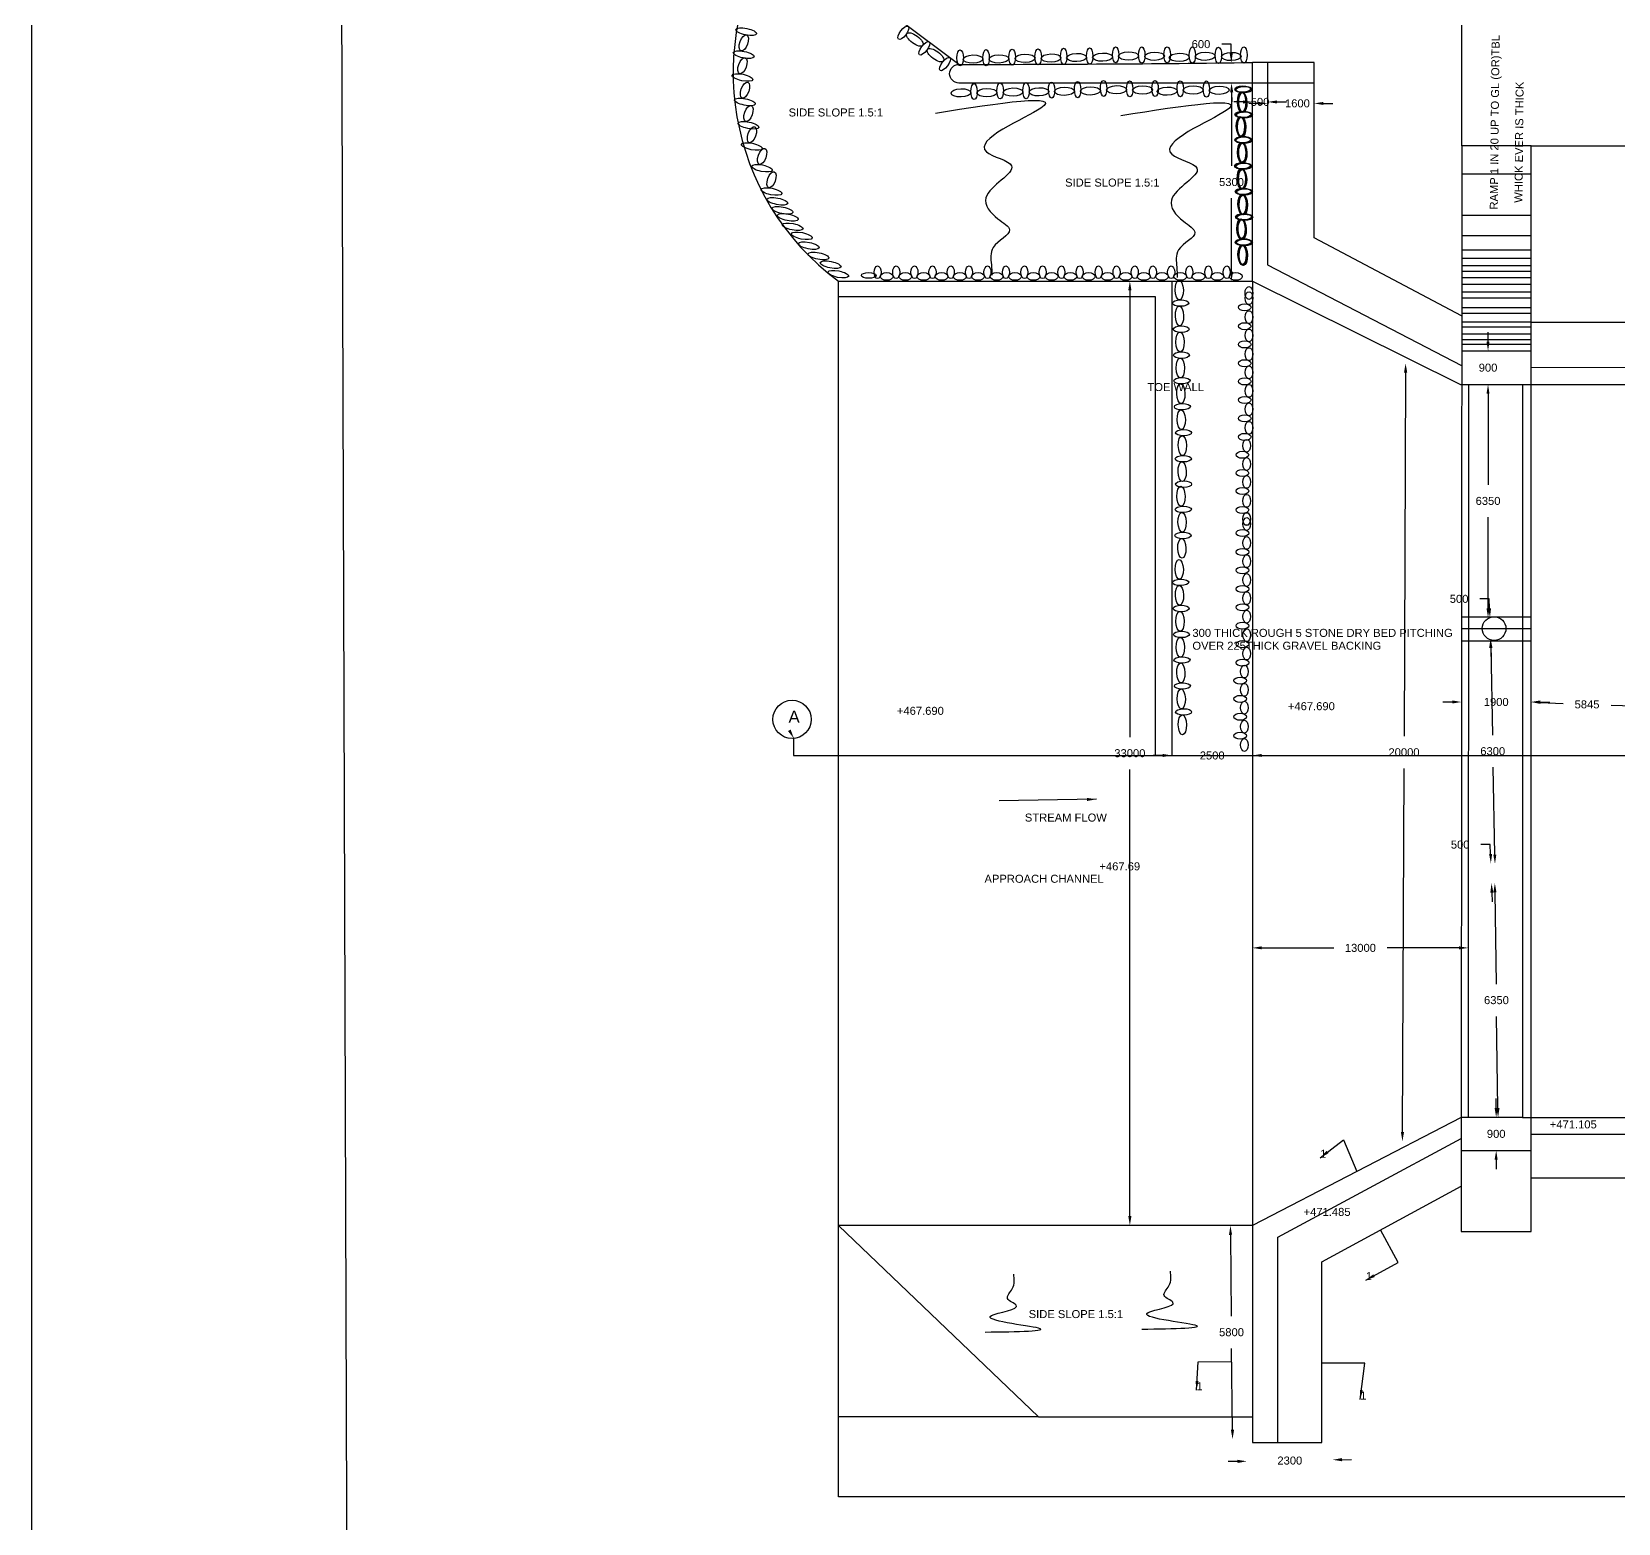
# Model space of a CAD drawing. Header units: inches. Extents: x 8.6 to 46.6, y 1.4 to 28.
# Drawn here: x 8.62 to 20.51, y 10.49 to 21.67 of the extents above; entities that cross this region are included whole.
import ezdxf

# ---------------------------------------------------------------- set-up
doc = ezdxf.new("R2010")
doc.units = ezdxf.units.IN
doc.header["$MEASUREMENT"] = 0
for name, color, linetype in [('DIMENSION', 7, 'Continuous'), ('DRAWING', 2, 'Continuous'), ('TEXT', 7, 'Continuous')]:
    doc.layers.add(name, color=color, linetype=linetype)
doc.styles.get("Standard").update_dxf_attribs({"font": 'arial.ttf', "height": 0.06})
doc.dimstyles.get("Standard").update_dxf_attribs({"dimtxt": 0.06, "dimasz": 0.07, "dimexe": 0.18, "dimexo": 0.0625, "dimgap": 0.09, "dimtad": 0, "dimtih": 1, "dimtoh": 1, "dimdec": 4, "dimzin": 0, "dimdsep": 46, "dimtxsty": 'Standard', "dimcen": 0.09, "dimse1": 1, "dimse2": 1, "dimadec": 0, "dimazin": 0, "dimtfac": 1, "dimtdec": 4, "dimtofl": 0, "dimtmove": 0, "dimatfit": 3, "dimfxl": 0, "dimtolj": 1, "dimtzin": 0, "dimarcsym": 0})

# ---------------------------------------------------------------- blocks, each defined once
blk = doc.blocks.new('*D89')
at = {"layer": 'Defpoints', "color": 0, "transparency": 16777216}
for p in [(19.563, 13.533), (19.563, 13.285), (19.595, 13.285)]:
    blk.add_point(p, dxfattribs=at)
at = {"layer": 'DIMENSION', "color": 0, "lineweight": -2, "transparency": 16777216}
for p, q in [((19.595, 13.603), (19.595, 13.673)), ((19.595, 13.215), (19.595, 13.145))]:
    blk.add_line(p, q, dxfattribs=at)
at = {"layer": 'DIMENSION', "color": 0, "transparency": 16777216}
for points in [[(19.583, 13.603), (19.606, 13.603), (19.595, 13.533)], [(19.583, 13.215), (19.606, 13.215), (19.595, 13.285)]]:
    blk.add_solid(points, dxfattribs=at)
at = {"layer": 'DIMENSION', "color": 0, "transparency": 16777216, "insert": (19.595, 13.409), "char_height": 0.06, "attachment_point": 5}
blk.add_mtext('\\A1;900', dxfattribs=at)
blk = doc.blocks.new('*D90')
at = {"layer": 'Defpoints', "color": 0, "transparency": 16777216}
for p in [(19.571, 15.289), (19.585, 15.289), (19.595, 13.533)]:
    blk.add_point(p, dxfattribs=at)
at = {"layer": 'DIMENSION', "color": 0, "lineweight": -2, "transparency": 16777216}
for p, q in [((19.586, 15.219), (19.595, 14.532)), ((19.608, 13.603), (19.598, 14.29))]:
    blk.add_line(p, q, dxfattribs=at)
at = {"layer": 'DIMENSION', "color": 0, "transparency": 16777216}
for points in [[(19.597, 15.219), (19.574, 15.219), (19.585, 15.289)], [(19.62, 13.603), (19.596, 13.603), (19.609, 13.533)]]:
    blk.add_solid(points, dxfattribs=at)
at = {"layer": 'DIMENSION', "color": 0, "transparency": 16777216, "insert": (19.597, 14.411), "char_height": 0.06, "attachment_point": 5}
blk.add_mtext('\\A1;6350', dxfattribs=at)
blk = doc.blocks.new('*D91')
at = {"layer": 'Defpoints', "color": 0, "transparency": 16777216}
for p in [(17.768, 14.803), (17.768, 14.803), (19.386, 14.803)]:
    blk.add_point(p, dxfattribs=at)
at = {"layer": 'DIMENSION', "color": 0, "lineweight": -2, "transparency": 16777216}
for p, q in [((17.838, 14.803), (18.377, 14.803)), ((19.316, 14.803), (18.777, 14.803))]:
    blk.add_line(p, q, dxfattribs=at)
at = {"layer": 'DIMENSION', "color": 0, "transparency": 16777216}
for points in [[(17.838, 14.815), (17.838, 14.792), (17.768, 14.803)], [(19.316, 14.815), (19.316, 14.792), (19.386, 14.803)]]:
    blk.add_solid(points, dxfattribs=at)
at = {"layer": 'DIMENSION', "color": 0, "transparency": 16777216, "insert": (18.577, 14.803), "char_height": 0.06, "attachment_point": 5}
blk.add_mtext('\\A1;13000', dxfattribs=at)
blk = doc.blocks.new('*D92')
at = {"layer": 'Defpoints', "color": 0, "transparency": 16777216}
for p in [(19.555, 15.437), (19.58, 15.438), (19.585, 15.289)]:
    blk.add_point(p, dxfattribs=at)
at = {"layer": 'DIMENSION', "color": 0, "lineweight": -2, "transparency": 16777216}
for p, q in [((19.551, 15.577), (19.481, 15.577)), ((19.553, 15.507), (19.551, 15.577)), ((19.562, 15.218), (19.565, 15.148))]:
    blk.add_line(p, q, dxfattribs=at)
at = {"layer": 'DIMENSION', "color": 0, "transparency": 16777216}
for points in [[(19.565, 15.507), (19.542, 15.506), (19.555, 15.437)], [(19.574, 15.218), (19.551, 15.218), (19.56, 15.288)]]:
    blk.add_solid(points, dxfattribs=at)
at = {"layer": 'DIMENSION', "color": 0, "transparency": 16777216, "insert": (19.325, 15.577), "char_height": 0.06, "attachment_point": 5}
blk.add_mtext('\\A1;500', dxfattribs=at)
blk = doc.blocks.new('*D93')
at = {"layer": 'Defpoints', "color": 0, "transparency": 16777216}
for p in [(19.522, 17.121), (19.553, 17.121), (19.555, 15.432)]:
    blk.add_point(p, dxfattribs=at)
at = {"layer": 'DIMENSION', "color": 0, "lineweight": -2, "transparency": 16777216}
for p, q in [((19.554, 17.051), (19.567, 16.398)), ((19.585, 15.503), (19.572, 16.157))]:
    blk.add_line(p, q, dxfattribs=at)
at = {"layer": 'DIMENSION', "color": 0, "transparency": 16777216}
for points in [[(19.566, 17.052), (19.542, 17.051), (19.553, 17.121)], [(19.596, 15.503), (19.573, 15.503), (19.586, 15.433)]]:
    blk.add_solid(points, dxfattribs=at)
at = {"layer": 'DIMENSION', "color": 0, "transparency": 16777216, "insert": (19.569, 16.277), "char_height": 0.06, "attachment_point": 5}
blk.add_mtext('\\A1;6300', dxfattribs=at)
blk = doc.blocks.new('*D94')
at = {"layer": 'Defpoints', "color": 0, "transparency": 16777216}
for p in [(19.335, 16.646), (19.856, 16.646), (19.856, 16.646)]:
    blk.add_point(p, dxfattribs=at)
at = {"layer": 'DIMENSION', "color": 0, "lineweight": -2, "transparency": 16777216}
for p, q in [((19.265, 16.646), (19.195, 16.646)), ((19.926, 16.646), (19.996, 16.646))]:
    blk.add_line(p, q, dxfattribs=at)
at = {"layer": 'DIMENSION', "color": 0, "transparency": 16777216}
for points in [[(19.265, 16.658), (19.265, 16.635), (19.335, 16.646)], [(19.926, 16.658), (19.926, 16.635), (19.856, 16.646)]]:
    blk.add_solid(points, dxfattribs=at)
at = {"layer": 'DIMENSION', "color": 0, "transparency": 16777216, "insert": (19.595, 16.646), "char_height": 0.06, "attachment_point": 5}
blk.add_mtext('\\A1;1900', dxfattribs=at)
blk = doc.blocks.new('*D95')
at = {"layer": 'Defpoints', "color": 0, "transparency": 16777216}
for p in [(19.856, 16.646), (20.696, 16.611), (20.696, 16.611)]:
    blk.add_point(p, dxfattribs=at)
at = {"layer": 'DIMENSION', "color": 0, "lineweight": -2, "transparency": 16777216}
for p, q in [((19.926, 16.643), (20.096, 16.636)), ((20.626, 16.614), (20.456, 16.621))]:
    blk.add_line(p, q, dxfattribs=at)
at = {"layer": 'DIMENSION', "color": 0, "transparency": 16777216}
for points in [[(19.927, 16.655), (19.926, 16.632), (19.856, 16.646)], [(20.626, 16.625), (20.625, 16.602), (20.696, 16.611)]]:
    blk.add_solid(points, dxfattribs=at)
at = {"layer": 'DIMENSION', "color": 0, "transparency": 16777216, "insert": (20.276, 16.628), "char_height": 0.06, "attachment_point": 5}
blk.add_mtext('\\A1;5845', dxfattribs=at)
blk = doc.blocks.new('*D96')
at = {"layer": 'Defpoints', "color": 0, "transparency": 16777216}
for p in [(19.548, 17.279), (19.548, 17.279), (19.553, 17.121)]:
    blk.add_point(p, dxfattribs=at)
at = {"layer": 'DIMENSION', "color": 0, "lineweight": -2, "transparency": 16777216}
for p, q in [((19.543, 17.419), (19.473, 17.419)), ((19.545, 17.349), (19.543, 17.419)), ((19.555, 17.051), (19.557, 16.981))]:
    blk.add_line(p, q, dxfattribs=at)
at = {"layer": 'DIMENSION', "color": 0, "transparency": 16777216}
for points in [[(19.557, 17.349), (19.534, 17.349), (19.548, 17.279)], [(19.567, 17.052), (19.543, 17.051), (19.553, 17.121)]]:
    blk.add_solid(points, dxfattribs=at)
at = {"layer": 'DIMENSION', "color": 0, "transparency": 16777216, "insert": (19.317, 17.419), "char_height": 0.06, "attachment_point": 5}
blk.add_mtext('\\A1;500', dxfattribs=at)
blk = doc.blocks.new('*D97')
at = {"layer": 'Defpoints', "color": 0, "transparency": 16777216}
for p in [(19.534, 19.026), (19.548, 19.026), (19.548, 17.279)]:
    blk.add_point(p, dxfattribs=at)
at = {"layer": 'DIMENSION', "color": 0, "lineweight": -2, "transparency": 16777216}
for p, q in [((19.534, 18.956), (19.534, 18.273)), ((19.534, 17.349), (19.534, 18.032))]:
    blk.add_line(p, q, dxfattribs=at)
at = {"layer": 'DIMENSION', "color": 0, "transparency": 16777216}
for points in [[(19.522, 18.956), (19.545, 18.956), (19.534, 19.026)], [(19.522, 17.349), (19.545, 17.349), (19.534, 17.279)]]:
    blk.add_solid(points, dxfattribs=at)
at = {"layer": 'DIMENSION', "color": 0, "transparency": 16777216, "insert": (19.534, 18.153), "char_height": 0.06, "attachment_point": 5}
blk.add_mtext('\\A1;6350', dxfattribs=at)
blk = doc.blocks.new('*D98')
at = {"layer": 'Defpoints', "color": 0, "transparency": 16777216}
for p in [(19.534, 19.278), (19.534, 19.278), (19.534, 19.026)]:
    blk.add_point(p, dxfattribs=at)
at = {"layer": 'DIMENSION', "color": 0, "lineweight": -2, "transparency": 16777216}
for p, q in [((19.534, 19.348), (19.534, 19.418)), ((19.534, 18.956), (19.534, 18.886))]:
    blk.add_line(p, q, dxfattribs=at)
at = {"layer": 'DIMENSION', "color": 0, "transparency": 16777216}
for points in [[(19.522, 19.348), (19.545, 19.348), (19.534, 19.278)], [(19.522, 18.956), (19.545, 18.956), (19.534, 19.026)]]:
    blk.add_solid(points, dxfattribs=at)
at = {"layer": 'DIMENSION', "color": 0, "transparency": 16777216, "insert": (19.534, 19.152), "char_height": 0.06, "attachment_point": 5}
blk.add_mtext('\\A1;900', dxfattribs=at)
blk = doc.blocks.new('*D101')
at = {"layer": 'Defpoints', "color": 0, "transparency": 16777216}
for p in [(17.611, 21.285), (17.611, 21.285), (17.611, 19.801)]:
    blk.add_point(p, dxfattribs=at)
at = {"layer": 'DIMENSION', "color": 0, "lineweight": -2, "transparency": 16777216}
for p, q in [((17.611, 21.215), (17.611, 20.664)), ((17.611, 19.871), (17.611, 20.423))]:
    blk.add_line(p, q, dxfattribs=at)
at = {"layer": 'DIMENSION', "color": 0, "transparency": 16777216}
for points in [[(17.6, 21.215), (17.623, 21.215), (17.611, 21.285)], [(17.6, 19.871), (17.623, 19.871), (17.611, 19.801)]]:
    blk.add_solid(points, dxfattribs=at)
at = {"layer": 'DIMENSION', "color": 0, "transparency": 16777216, "insert": (17.611, 20.543), "char_height": 0.06, "attachment_point": 5}
blk.add_mtext('\\A1;5300', dxfattribs=at)
blk = doc.blocks.new('*D102')
at = {"layer": 'Defpoints', "color": 0, "transparency": 16777216}
for p in [(17.61, 21.437), (17.61, 21.437), (17.611, 21.285)]:
    blk.add_point(p, dxfattribs=at)
at = {"layer": 'DIMENSION', "color": 0, "lineweight": -2, "transparency": 16777216}
for p, q in [((17.608, 21.577), (17.538, 21.577)), ((17.609, 21.507), (17.608, 21.577)), ((17.612, 21.215), (17.613, 21.145))]:
    blk.add_line(p, q, dxfattribs=at)
at = {"layer": 'DIMENSION', "color": 0, "transparency": 16777216}
for points in [[(17.62, 21.507), (17.597, 21.507), (17.61, 21.437)], [(17.624, 21.216), (17.601, 21.215), (17.611, 21.285)]]:
    blk.add_solid(points, dxfattribs=at)
at = {"layer": 'DIMENSION', "color": 0, "transparency": 16777216, "insert": (17.382, 21.577), "char_height": 0.06, "attachment_point": 5}
blk.add_mtext('\\A1;600', dxfattribs=at)
blk = doc.blocks.new('*D103')
at = {"layer": 'Defpoints', "color": 0, "transparency": 16777216}
for p in [(17.768, 21.141), (17.882, 21.144), (17.882, 21.141)]:
    blk.add_point(p, dxfattribs=at)
at = {"layer": 'DIMENSION', "color": 0, "lineweight": -2, "transparency": 16777216}
for p, q in [((17.698, 21.144), (17.628, 21.144)), ((17.952, 21.144), (18.022, 21.144))]:
    blk.add_line(p, q, dxfattribs=at)
at = {"layer": 'DIMENSION', "color": 0, "transparency": 16777216}
for points in [[(17.698, 21.155), (17.698, 21.132), (17.768, 21.144)], [(17.952, 21.155), (17.952, 21.132), (17.882, 21.144)]]:
    blk.add_solid(points, dxfattribs=at)
at = {"layer": 'DIMENSION', "color": 0, "transparency": 16777216, "insert": (17.825, 21.144), "char_height": 0.06, "attachment_point": 5}
blk.add_mtext('\\A1;500', dxfattribs=at)
blk = doc.blocks.new('*D104')
at = {"layer": 'Defpoints', "color": 0, "transparency": 16777216}
for p in [(18.23, 21.133), (17.882, 21.042), (18.23, 21.042)]:
    blk.add_point(p, dxfattribs=at)
at = {"layer": 'DIMENSION', "color": 0, "lineweight": -2, "transparency": 16777216}
for p, q in [((17.812, 21.133), (17.742, 21.133)), ((18.3, 21.133), (18.37, 21.133))]:
    blk.add_line(p, q, dxfattribs=at)
at = {"layer": 'DIMENSION', "color": 0, "transparency": 16777216}
for points in [[(17.812, 21.144), (17.812, 21.121), (17.882, 21.133)], [(18.3, 21.144), (18.3, 21.121), (18.23, 21.133)]]:
    blk.add_solid(points, dxfattribs=at)
at = {"layer": 'DIMENSION', "color": 0, "transparency": 16777216, "insert": (18.105, 21.133), "char_height": 0.06, "attachment_point": 5}
blk.add_mtext('\\A1;1600', dxfattribs=at)
blk = doc.blocks.new('*D105')
at = {"layer": 'Defpoints', "color": 0, "transparency": 16777216}
for p in [(17.164, 16.245), (17.164, 16.245), (17.768, 16.245)]:
    blk.add_point(p, dxfattribs=at)
at = {"layer": 'DIMENSION', "color": 0, "lineweight": -2, "transparency": 16777216}
for p, q in [((17.094, 16.245), (17.024, 16.245)), ((17.838, 16.245), (17.908, 16.245))]:
    blk.add_line(p, q, dxfattribs=at)
at = {"layer": 'DIMENSION', "color": 0, "transparency": 16777216}
for points in [[(17.094, 16.257), (17.094, 16.234), (17.164, 16.245)], [(17.838, 16.257), (17.838, 16.234), (17.768, 16.245)]]:
    blk.add_solid(points, dxfattribs=at)
at = {"layer": 'DIMENSION', "color": 0, "transparency": 16777216, "insert": (17.466, 16.245), "char_height": 0.06, "attachment_point": 5}
blk.add_mtext('\\A1;2500', dxfattribs=at)
blk = doc.blocks.new('*D106')
at = {"layer": 'Defpoints', "color": 0, "transparency": 16777216}
for p in [(16.951, 19.801), (16.849, 12.723), (16.951, 12.723)]:
    blk.add_point(p, dxfattribs=at)
at = {"layer": 'DIMENSION', "color": 0, "lineweight": -2, "transparency": 16777216}
for p, q in [((16.849, 19.731), (16.849, 16.383)), ((16.849, 12.793), (16.849, 16.141))]:
    blk.add_line(p, q, dxfattribs=at)
at = {"layer": 'DIMENSION', "color": 0, "transparency": 16777216}
for points in [[(16.837, 19.731), (16.861, 19.731), (16.849, 19.801)], [(16.837, 12.793), (16.861, 12.793), (16.849, 12.723)]]:
    blk.add_solid(points, dxfattribs=at)
at = {"layer": 'DIMENSION', "color": 0, "transparency": 16777216, "insert": (16.849, 16.262), "char_height": 0.06, "attachment_point": 5}
blk.add_mtext('\\A1;33000', dxfattribs=at)
blk = doc.blocks.new('*D107')
at = {"layer": 'Defpoints', "color": 0, "transparency": 16777216}
for p in [(17.64, 12.723), (17.619, 11.121), (17.656, 11.121)]:
    blk.add_point(p, dxfattribs=at)
at = {"layer": 'DIMENSION', "color": 0, "lineweight": -2, "transparency": 16777216}
for p, q in [((17.603, 12.653), (17.609, 12.042)), ((17.618, 11.191), (17.612, 11.801))]:
    blk.add_line(p, q, dxfattribs=at)
at = {"layer": 'DIMENSION', "color": 0, "transparency": 16777216}
for points in [[(17.615, 12.653), (17.592, 12.652), (17.603, 12.723)], [(17.63, 11.191), (17.606, 11.191), (17.619, 11.121)]]:
    blk.add_solid(points, dxfattribs=at)
at = {"layer": 'DIMENSION', "color": 0, "transparency": 16777216, "insert": (17.611, 11.922), "char_height": 0.06, "attachment_point": 5}
blk.add_mtext('\\A1;5800', dxfattribs=at)
blk = doc.blocks.new('*D108')
at = {"layer": 'Defpoints', "color": 0, "transparency": 16777216}
for p in [(17.725, 10.955), (18.37, 10.966), (18.37, 10.966)]:
    blk.add_point(p, dxfattribs=at)
at = {"layer": 'DIMENSION', "color": 0, "lineweight": -2, "transparency": 16777216}
for p, q in [((17.655, 10.954), (17.585, 10.953)), ((18.44, 10.967), (18.51, 10.968))]:
    blk.add_line(p, q, dxfattribs=at)
at = {"layer": 'DIMENSION', "color": 0, "transparency": 16777216}
for points in [[(17.655, 10.966), (17.656, 10.942), (17.725, 10.955)], [(18.44, 10.979), (18.44, 10.955), (18.37, 10.966)]]:
    blk.add_solid(points, dxfattribs=at)
at = {"layer": 'DIMENSION', "color": 0, "transparency": 16777216, "insert": (18.048, 10.96), "char_height": 0.06, "attachment_point": 5}
blk.add_mtext('\\A1;2300', dxfattribs=at)
blk = doc.blocks.new('*D109')
at = {"layer": 'Defpoints', "color": 0, "transparency": 16777216}
for p in [(18.916, 19.185), (19.007, 19.185), (18.983, 13.352)]:
    blk.add_point(p, dxfattribs=at)
at = {"layer": 'DIMENSION', "color": 0, "lineweight": -2, "transparency": 16777216}
for p, q in [((18.916, 19.115), (18.905, 16.389)), ((18.893, 13.422), (18.904, 16.148))]:
    blk.add_line(p, q, dxfattribs=at)
at = {"layer": 'DIMENSION', "color": 0, "transparency": 16777216}
for points in [[(18.904, 19.115), (18.928, 19.115), (18.916, 19.185)], [(18.881, 13.422), (18.904, 13.422), (18.892, 13.352)]]:
    blk.add_solid(points, dxfattribs=at)
at = {"layer": 'DIMENSION', "color": 0, "transparency": 16777216, "insert": (18.904, 16.269), "char_height": 0.06, "attachment_point": 5}
blk.add_mtext('\\A1;20000', dxfattribs=at)

msp = doc.modelspace()

# ---------------------------------------------------------------- linework, layer by layer
at = {"layer": 'DIMENSION'}
for points in [[(46.62444, 27.38882), (46.62444, 1.41237), (8.61737, 1.41237), (8.61737, 28.04922), (46.62163, 28.04922), (46.62444, 27.38882)], [(10.92788, 26.50433), (43.41032, 26.51903), (43.30559, 3.70654), (11.00166, 3.75731), (10.92788, 26.50433)], [(19.33516, 17.28356), (19.8561, 17.28356)], [(19.33512, 17.19635), (19.8561, 17.19635)], [(19.8561, 17.10194), (19.33507, 17.10217)]]:
    msp.add_lwpolyline(points, dxfattribs=at)
for centre, radius in [((19.57907, 17.19624), 0.08887), ((14.31693, 16.51591), 0.14346)]:
    msp.add_circle(centre, radius, dxfattribs=at)
for centre, major_axis, ratio in [((13.97372, 21.67016), (-0.07771, 0.01573), 0.30919305), ((13.95493, 21.58647), (0.02112, 0.05954), 0.46334488), ((15.15072, 21.66219), (0.03654, 0.04817), 0.3968915), ((15.23722, 21.61189), (-0.06012, 0.04428), 0.41334643), ((13.95414, 21.49846), (-0.07771, 0.01573), 0.30919305), ((15.30808, 21.54574), (0.03654, 0.04817), 0.3968915), ((15.39198, 21.49414), (-0.06012, 0.04428), 0.41334643), ((15.57679, 21.47385), (0.00058, -0.06046), 0.3968915), ((15.77124, 21.47544), (0.00058, -0.06046), 0.3968915), ((15.96696, 21.47965), (0.00058, -0.06046), 0.3968915), ((16.16153, 21.48179), (0.00058, -0.06046), 0.3968915), ((16.35309, 21.48586), (0.00058, -0.06046), 0.3968915), ((16.54795, 21.48866), (0.00058, -0.06046), 0.3968915), ((16.74256, 21.49727), (0.00058, -0.06046), 0.3968915), ((16.93833, 21.49548), (0.00058, -0.06046), 0.3968915), ((17.12861, 21.49737), (0.00058, -0.06046), 0.3968915), ((17.31737, 21.49527), (0.00058, -0.06046), 0.3968915), ((17.51314, 21.49349), (0.00058, -0.06046), 0.3968915), ((17.70342, 21.49538), (0.00058, -0.06046), 0.3968915), ((13.94514, 21.41519), (0.02112, 0.05954), 0.46334488), ((15.46284, 21.42799), (0.03654, 0.04817), 0.3968915), ((15.67331, 21.4649), (0.07465, 0.00177), 0.41334643), ((15.86776, 21.46649), (0.07465, 0.00177), 0.41334643), ((16.06348, 21.4707), (0.07465, 0.00177), 0.41334643), ((16.25806, 21.47284), (0.07465, 0.00177), 0.41334643), ((16.44961, 21.47691), (0.07465, 0.00177), 0.41334643), ((16.64447, 21.47971), (0.07465, 0.00177), 0.41334643), ((16.83908, 21.48831), (0.07465, 0.00177), 0.41334643), ((17.03485, 21.48653), (0.07465, 0.00177), 0.41334643), ((17.21929, 21.47771), (0.07465, 0.00177), 0.41334643), ((17.4139, 21.48632), (0.07465, 0.00177), 0.41334643), ((17.60967, 21.48453), (0.07465, 0.00177), 0.41334643), ((13.94435, 21.32718), (-0.07771, 0.01573), 0.30919305), ((13.96398, 21.23206), (0.02112, 0.05954), 0.46334488), ((16.0711, 21.22874), (0.00058, -0.06046), 0.3968915), ((16.26265, 21.2328), (0.00058, -0.06046), 0.3968915), ((16.45752, 21.2356), (0.00058, -0.06046), 0.3968915), ((16.65212, 21.24421), (0.00058, -0.06046), 0.3968915), ((16.84789, 21.24242), (0.00058, -0.06046), 0.3968915), ((17.03817, 21.24431), (0.00058, -0.06046), 0.3968915), ((17.22694, 21.24222), (0.00058, -0.06046), 0.3968915), ((17.42271, 21.24043), (0.00058, -0.06046), 0.3968915), ((13.96318, 21.14404), (-0.07771, 0.01573), 0.30919305), ((15.58287, 21.21184), (0.07465, 0.00177), 0.41334643), ((15.6808, 21.22238), (0.00058, -0.06046), 0.3968915), ((15.77733, 21.21343), (0.07465, 0.00177), 0.41334643), ((15.87652, 21.2266), (0.00058, -0.06046), 0.3968915), ((15.97304, 21.21764), (0.07465, 0.00177), 0.41334643), ((16.16762, 21.21979), (0.07465, 0.00177), 0.41334643), ((16.35917, 21.22385), (0.07465, 0.00177), 0.41334643), ((16.55404, 21.22665), (0.07465, 0.00177), 0.41334643), ((16.74865, 21.23526), (0.07465, 0.00177), 0.41334643), ((16.94442, 21.23347), (0.07465, 0.00177), 0.41334643), ((17.12885, 21.22466), (0.07465, 0.00177), 0.41334643), ((17.32346, 21.23327), (0.07465, 0.00177), 0.41334643), ((17.51923, 21.23148), (0.07465, 0.00177), 0.41334643), ((17.69565, 21.24064), (-0.06046, -0.00058), 0.3968915), ((17.699, 21.23645), (-0.06046, -0.00058), 0.3968915), ((17.70487, 21.23645), (-0.06046, -0.00058), 0.3968915), ((17.68669, 21.14411), (0.00177, -0.07465), 0.41334643), ((17.69005, 21.13992), (0.00177, -0.07465), 0.41334643), ((17.69592, 21.13992), (0.00177, -0.07465), 0.41334643), ((13.9901, 21.05718), (0.02112, 0.05954), 0.46334488), ((17.69754, 21.05036), (-0.06046, -0.00058), 0.3968915), ((17.70089, 21.04617), (-0.06046, -0.00058), 0.3968915), ((17.70676, 21.04617), (-0.06046, -0.00058), 0.3968915), ((13.9893, 20.96917), (-0.07771, 0.01573), 0.30919305), ((14.01621, 20.89797), (0.02112, 0.05954), 0.46334488), ((17.67788, 20.95967), (0.00177, -0.07465), 0.41334643), ((17.68123, 20.95548), (0.00177, -0.07465), 0.41334643), ((17.68711, 20.95548), (0.00177, -0.07465), 0.41334643), ((14.01541, 20.80996), (-0.07771, 0.01573), 0.30919305), ((17.69544, 20.86159), (-0.06046, -0.00058), 0.3968915), ((17.6988, 20.8574), (-0.06046, -0.00058), 0.3968915), ((17.70467, 20.8574), (-0.06046, -0.00058), 0.3968915), ((17.68649, 20.76507), (0.00177, -0.07465), 0.41334643), ((17.68984, 20.76088), (0.00177, -0.07465), 0.41334643), ((17.69572, 20.76088), (0.00177, -0.07465), 0.41334643), ((14.09208, 20.73523), (0.02112, 0.05954), 0.46334488), ((14.09128, 20.64722), (-0.07771, 0.01573), 0.30919305), ((14.1626, 20.56036), (0.02112, 0.05954), 0.46334488), ((17.69365, 20.66582), (-0.06046, -0.00058), 0.3968915), ((17.69701, 20.66163), (-0.06046, -0.00058), 0.3968915), ((17.70288, 20.66163), (-0.06046, -0.00058), 0.3968915), ((17.6847, 20.5693), (0.00177, -0.07465), 0.41334643), ((17.68806, 20.56511), (0.00177, -0.07465), 0.41334643), ((17.69393, 20.56511), (0.00177, -0.07465), 0.41334643), ((14.1618, 20.47234), (-0.07771, 0.01573), 0.30919305), ((17.69934, 20.47355), (-0.06046, -0.00058), 0.3968915), ((17.70269, 20.46936), (-0.06046, -0.00058), 0.3968915), ((17.70857, 20.46936), (-0.06046, -0.00058), 0.3968915), ((14.2062, 20.39926), (-0.07771, 0.01573), 0.30919305), ((14.24539, 20.3314), (-0.07771, 0.01573), 0.30919305), ((17.69039, 20.37703), (0.00177, -0.07465), 0.41334643), ((17.69374, 20.37284), (0.00177, -0.07465), 0.41334643), ((17.69961, 20.37284), (0.00177, -0.07465), 0.41334643), ((14.28456, 20.2792), (-0.07771, 0.01573), 0.30919305), ((14.32129, 20.2081), (-0.07771, 0.01573), 0.30919305), ((17.70123, 20.28327), (-0.06046, -0.00058), 0.3968915), ((17.70458, 20.27908), (-0.06046, -0.00058), 0.3968915), ((17.68157, 20.19259), (0.00177, -0.07465), 0.41334643), ((17.71046, 20.27908), (-0.06046, -0.00058), 0.3968915), ((17.68493, 20.1884), (0.00177, -0.07465), 0.41334643), ((17.6908, 20.1884), (0.00177, -0.07465), 0.41334643), ((14.3892, 20.14024), (-0.07771, 0.01573), 0.30919305), ((14.44144, 20.06716), (-0.07771, 0.01573), 0.30919305), ((17.69913, 20.0945), (-0.06046, -0.00058), 0.3968915), ((17.70249, 20.09032), (-0.06046, -0.00058), 0.3968915), ((17.70836, 20.09032), (-0.06046, -0.00058), 0.3968915), ((14.51457, 19.98886), (-0.07771, 0.01573), 0.30919305), ((17.69018, 19.99798), (0.00177, -0.07465), 0.41334643), ((17.69354, 19.99379), (0.00177, -0.07465), 0.41334643), ((17.69941, 19.99379), (0.00177, -0.07465), 0.41334643), ((14.60598, 19.92361), (-0.07771, 0.01573), 0.30919305), ((14.66344, 19.85314), (-0.07771, 0.01573), 0.30919305), ((14.89172, 19.84343), (-0.05551, 0), 0.38461538), ((14.9579, 19.86761), (0, 0.04765), 0.55222653), ((15.02586, 19.8356), (-0.04804, 0), 0.59997653), ((15.09739, 19.86761), (0, 0.04765), 0.55222653), ((15.16535, 19.8356), (-0.04804, 0), 0.59997653), ((15.23432, 19.86761), (0, 0.04765), 0.55222653), ((15.30229, 19.8356), (-0.04804, 0), 0.59997653), ((15.36954, 19.86761), (0, 0.04765), 0.55222653), ((15.4375, 19.8356), (-0.04804, 0), 0.59997653), ((15.50656, 19.86761), (0, 0.04765), 0.55222653), ((15.57452, 19.8356), (-0.04804, 0), 0.59997653), ((15.64321, 19.86761), (0, 0.04765), 0.55222653), ((15.71117, 19.8356), (-0.04804, 0), 0.59997653), ((15.7817, 19.86761), (0, 0.04765), 0.55222653), ((15.84966, 19.8356), (-0.04804, 0), 0.59997653), ((15.91995, 19.86761), (0, 0.04765), 0.55222653), ((15.98791, 19.8356), (-0.04804, 0), 0.59997653), ((16.05851, 19.86761), (0, 0.04765), 0.55222653), ((16.12648, 19.8356), (-0.04804, 0), 0.59997653), ((16.19516, 19.86761), (0, 0.04765), 0.55222653), ((16.26313, 19.8356), (-0.04804, 0), 0.59997653), ((16.33561, 19.86761), (0, 0.04765), 0.55222653), ((16.40358, 19.8356), (-0.04804, 0), 0.59997653), ((16.47277, 19.86761), (0, 0.04765), 0.55222653), ((16.54073, 19.8356), (-0.04804, 0), 0.59997653), ((16.6147, 19.86761), (0, 0.04765), 0.55222653), ((16.68266, 19.8356), (-0.04804, 0), 0.59997653), ((16.74895, 19.86761), (0, 0.04765), 0.55222653), ((16.81692, 19.8356), (-0.04804, 0), 0.59997653), ((16.88576, 19.86761), (0, 0.04765), 0.55222653), ((16.95373, 19.8356), (-0.04804, 0), 0.59997653), ((17.0213, 19.86761), (0, 0.04765), 0.55222653), ((17.08926, 19.8356), (-0.04804, 0), 0.59997653), ((17.15852, 19.86761), (0, 0.04765), 0.55222653), ((17.22649, 19.8356), (-0.04804, 0), 0.59997653), ((17.29534, 19.86761), (0, 0.04765), 0.55222653), ((17.3633, 19.8356), (-0.04804, 0), 0.59997653), ((17.43727, 19.86761), (0, 0.04765), 0.55222653), ((17.50523, 19.8356), (-0.04804, 0), 0.59997653), ((17.57535, 19.86761), (0, 0.04765), 0.55222653), ((17.64332, 19.8356), (-0.04804, 0), 0.59997653), ((17.21918, 19.73413), (0.00177, -0.07465), 0.41334643), ((17.74102, 19.71127), (0, 0.04804), 0.59997653), ((17.22973, 19.6362), (-0.06046, -0.00058), 0.3968915), ((17.71005, 19.60502), (-0.04765, 0), 0.55222653), ((17.74205, 19.67298), (0, -0.04804), 0.59997653), ((17.22077, 19.53968), (0.00177, -0.07465), 0.41334643), ((17.74205, 19.53105), (0, -0.04804), 0.59997653), ((17.23394, 19.44048), (-0.06046, -0.00058), 0.3968915), ((17.22498, 19.34396), (0.00177, -0.07465), 0.41334643), ((17.71005, 19.46309), (-0.04765, 0), 0.55222653), ((17.74205, 19.3939), (0, -0.04804), 0.59997653), ((17.23608, 19.24591), (-0.06046, -0.00058), 0.3968915), ((17.71005, 19.32593), (-0.04765, 0), 0.55222653), ((17.74205, 19.25345), (0, -0.04804), 0.59997653), ((17.22713, 19.14938), (0.00177, -0.07465), 0.41334643), ((17.71005, 19.18548), (-0.04765, 0), 0.55222653), ((17.74205, 19.11679), (0, -0.04804), 0.59997653), ((17.24015, 19.05435), (-0.06046, -0.00058), 0.3968915), ((17.23119, 18.95783), (0.00177, -0.07465), 0.41334643), ((17.71005, 19.04883), (-0.04765, 0), 0.55222653), ((17.71005, 18.91027), (-0.04765, 0), 0.55222653), ((17.74205, 18.97823), (0, -0.04804), 0.59997653), ((17.24294, 18.85949), (-0.06046, -0.00058), 0.3968915), ((17.23399, 18.76297), (0.00177, -0.07465), 0.41334643), ((17.71005, 18.77202), (-0.04765, 0), 0.55222653), ((17.74205, 18.83998), (0, -0.04804), 0.59997653), ((17.25155, 18.66488), (-0.06046, -0.00058), 0.3968915), ((17.74205, 18.70149), (0, -0.04804), 0.59997653), ((17.2426, 18.56836), (0.00177, -0.07465), 0.41334643), ((17.71005, 18.63353), (-0.04765, 0), 0.55222653), ((17.72474, 18.56684), (0, -0.04804), 0.59997653), ((17.24977, 18.46911), (-0.06046, -0.00058), 0.3968915), ((17.24081, 18.37259), (0.00177, -0.07465), 0.41334643), ((17.69274, 18.49888), (-0.04765, 0), 0.55222653), ((17.72474, 18.43003), (0, -0.04804), 0.59997653), ((17.69274, 18.36207), (-0.04765, 0), 0.55222653), ((17.72474, 18.29578), (0, -0.04804), 0.59997653), ((17.25166, 18.27883), (-0.06046, -0.00058), 0.3968915), ((17.232, 18.18815), (0.00177, -0.07465), 0.41334643), ((17.69274, 18.22782), (-0.04765, 0), 0.55222653), ((17.72474, 18.15385), (0, -0.04804), 0.59997653), ((17.24956, 18.09007), (-0.06046, -0.00058), 0.3968915), ((17.69274, 18.08589), (-0.04765, 0), 0.55222653), ((17.24061, 17.99354), (0.00177, -0.07465), 0.41334643), ((17.72412, 18.01879), (0, 0.04804), 0.59997653), ((17.72474, 18.01669), (0, -0.04804), 0.59997653), ((17.72515, 17.98051), (0, -0.04804), 0.59997653), ((17.24777, 17.8943), (-0.06046, -0.00058), 0.3968915), ((17.23882, 17.79777), (0.00177, -0.07465), 0.41334643), ((17.69314, 17.91255), (-0.04765, 0), 0.55222653), ((17.72515, 17.83858), (0, -0.04804), 0.59997653), ((17.69314, 17.77062), (-0.04765, 0), 0.55222653), ((17.72515, 17.70142), (0, -0.04804), 0.59997653), ((17.21918, 17.64073), (0.00177, -0.07465), 0.41334643), ((17.69314, 17.63346), (-0.04765, 0), 0.55222653), ((17.72515, 17.56097), (0, -0.04804), 0.59997653), ((17.22973, 17.5428), (-0.06046, -0.00058), 0.3968915), ((17.22077, 17.44628), (0.00177, -0.07465), 0.41334643), ((17.69314, 17.49301), (-0.04765, 0), 0.55222653), ((17.23394, 17.34708), (-0.06046, -0.00058), 0.3968915), ((17.69314, 17.35636), (-0.04765, 0), 0.55222653), ((17.72515, 17.42432), (0, -0.04804), 0.59997653), ((17.22498, 17.25056), (0.00177, -0.07465), 0.41334643), ((17.72515, 17.28576), (0, -0.04804), 0.59997653), ((17.23608, 17.1525), (-0.06046, -0.00058), 0.3968915), ((17.22713, 17.05598), (0.00177, -0.07465), 0.41334643), ((17.69314, 17.2178), (-0.04765, 0), 0.55222653), ((17.72515, 17.14751), (0, -0.04804), 0.59997653), ((17.69314, 17.07955), (-0.04765, 0), 0.55222653), ((17.72515, 17.00902), (0, -0.04804), 0.59997653), ((17.24015, 16.96095), (-0.06046, -0.00058), 0.3968915), ((17.23119, 16.86443), (0.00177, -0.07465), 0.41334643), ((17.69314, 16.94106), (-0.04765, 0), 0.55222653), ((17.70784, 16.87437), (0, -0.04804), 0.59997653), ((17.24294, 16.76609), (-0.06046, -0.00058), 0.3968915), ((17.67584, 16.80641), (-0.04765, 0), 0.55222653), ((17.70784, 16.73756), (0, -0.04804), 0.59997653), ((17.23399, 16.66956), (0.00177, -0.07465), 0.41334643), ((17.67584, 16.6696), (-0.04765, 0), 0.55222653), ((17.70784, 16.60331), (0, -0.04804), 0.59997653), ((17.25155, 16.57148), (-0.06046, -0.00058), 0.3968915), ((17.2426, 16.47496), (0.00177, -0.07465), 0.41334643), ((17.67584, 16.53535), (-0.04765, 0), 0.55222653), ((17.67584, 16.39342), (-0.04765, 0), 0.55222653), ((17.70784, 16.46138), (0, -0.04804), 0.59997653), ((17.70784, 16.32422), (0, -0.04804), 0.59997653)]:
    msp.add_ellipse(centre, major_axis=major_axis, ratio=ratio, dxfattribs=at)
for points in [[(15.39226, 21.06084), (16.18168, 21.09682), (15.77346, 20.76998), (15.96256, 20.66503), (15.77046, 20.42515), (15.86036, 20.26816), (15.94741, 20.1842), (15.82434, 20.05227), (15.81079, 19.92353), (15.815, 19.84566)], [(16.7819, 21.04281), (17.57132, 21.07879), (17.1631, 20.75195), (17.3522, 20.647), (17.1601, 20.40712), (17.25, 20.25013), (17.33705, 20.16617), (17.21398, 20.03424), (17.20043, 19.9055), (17.20464, 19.82763)], [(16.93926, 11.94544), (17.33884, 11.97501), (16.98576, 12.07006), (17.17183, 12.14821), (17.10627, 12.1968), (17.14223, 12.27073), (17.1528, 12.38056)], [(15.765, 11.92327), (16.16459, 11.95283), (15.81151, 12.04788), (15.99757, 12.12603), (15.93202, 12.17462), (15.96797, 12.24855), (15.97854, 12.35838)]]:
    msp.add_spline(points, degree=3, dxfattribs=at)
at = {"layer": 'DRAWING', "color": 2}
for points in [[(19.33672, 20.81548), (19.33672, 23.61398)], [(19.33616, 19.54162), (18.23007, 20.12545), (18.23007, 21.43914), (17.76774, 21.43914)], [(17.76774, 19.80113), (17.76774, 21.43914)], [(17.88184, 21.43914), (17.88184, 19.9236), (19.33599, 19.1679)], [(37.05238, 21.16238), (40.20946, 21.16238), (40.20946, 10.68937), (14.66488, 10.68937), (14.66488, 19.6854), (17.03867, 19.6854), (17.03867, 16.24532)], [(14.66488, 19.6854), (14.66488, 19.80113), (17.76774, 19.80113), (19.32632, 19.02625), (33.69951, 19.02625), (33.69951, 20.81855), (37.38273, 20.81855), (37.38273, 21.16238)], [(17.76774, 19.80113), (17.76774, 16.24532), (17.76774, 11.09666), (18.28683, 11.09666), (18.28683, 12.45022), (19.33326, 13.01695), (19.33326, 12.67807), (19.8561, 12.67807), (19.8561, 20.81548), (19.33672, 20.81548), (19.33326, 13.01695)], [(19.8561, 20.81548), (33.69951, 20.81548)], [(19.33663, 20.60577), (19.8561, 20.60577)], [(19.33663, 20.29481), (19.8561, 20.29481)], [(19.33663, 20.14159), (19.8561, 20.14159)], [(19.33663, 20.0342), (19.8561, 20.0342)], [(19.33663, 19.97261), (19.8561, 19.97261)], [(19.33663, 19.91853), (19.8561, 19.91853)], [(19.33663, 19.87497), (19.8561, 19.87497)], [(17.16372, 19.80113), (17.16372, 16.24532)], [(19.33663, 19.8284), (19.8561, 19.8284)], [(19.33663, 19.77841), (19.8561, 19.77841)], [(19.33663, 19.72133), (19.8561, 19.72133)], [(19.33663, 19.67476), (19.8561, 19.67476)], [(19.33663, 19.60416), (19.8561, 19.60416)], [(19.33663, 19.5606), (19.8561, 19.5606)], [(19.33663, 19.49546), (19.8561, 19.49546)], [(19.33663, 19.45941), (19.8561, 19.45941)], [(19.33663, 19.40683), (19.8561, 19.40683)], [(20.68808, 19.20594), (20.68808, 19.48955), (19.8561, 19.48955)], [(19.33663, 19.36327), (19.8561, 19.36327)], [(19.33663, 19.32721), (19.8561, 19.32721)], [(19.33663, 19.27764), (19.8561, 19.27764)], [(19.8561, 19.15253), (20.68823, 19.15501)], [(19.38826, 19.02625), (19.38582, 13.53293)], [(19.79237, 19.02625), (19.79237, 13.53275), (20.86578, 13.53275), (20.86578, 13.36072), (20.70545, 13.36072), (20.70545, 13.07665), (19.8561, 13.07665)], [(14.32734, 16.37855), (14.32734, 16.24532), (40.43021, 16.24532), (40.43021, 16.39496)], [(19.79237, 13.53275), (19.33349, 13.53295), (17.76774, 12.72297), (14.66488, 12.72297), (16.16336, 11.28794), (14.66488, 11.28794)], [(17.95763, 11.09666), (17.95763, 12.63405), (19.33342, 13.37559)], [(20.70532, 13.40414), (19.8561, 13.40414)], [(19.33338, 13.2855), (19.8561, 13.2855)], [(16.16336, 11.28794), (17.76774, 11.28794)]]:
    msp.add_lwpolyline(points, dxfattribs=at)
for points in [[(15.56765, 21.42525), (14.20551, 22.44614, 0.40165365), (14.66488, 19.80113, 0.1169543)], [(18.23007, 21.28542), (15.56765, 21.28542, -1), (15.56765, 21.42525, 0.00315544), (17.76774, 21.43914, 158.45480458)]]:
    msp.add_lwpolyline(points, format="xyb", dxfattribs=at)

# ---------------------------------------------------------------- texts
at = {"layer": 'TEXT'}
for s, p in [('RAMP 1 IN 20 UP TO GL (OR)TBL', (19.6068, 20.33681)), ('WHICK EVER IS THICK', (19.79136, 20.3877))]:
    msp.add_text(s, height=0.06, rotation=89.373843, dxfattribs=at).set_placement(p)
for s, height, p in [('SIDE SLOPE 1.5:1', 0.06, (14.29082, 21.03495)), ('SIDE SLOPE 1.5:1', 0.06, (16.36359, 20.50954)), ('TOE WALL', 0.06, (16.98074, 18.97682)), ('300 THICK ROUGH 5 STONE DRY BED PITCHING ', 0.06, (17.31782, 17.13435)), ('OVER 225THICK GRAVEL BACKING', 0.06, (17.31782, 17.03796)), ('A', 0.09, (14.29016, 16.49115)), ('+467.690', 0.06, (15.10268, 16.55004)), ('+467.690', 0.06, (18.03359, 16.58465)), ('STREAM FLOW', 0.06, (16.06184, 15.74989)), ('APPROACH CHANNEL', 0.06, (15.75911, 15.29132)), ('+467.69', 0.06, (16.62071, 15.38436)), ('+471.105', 0.06, (19.99688, 13.45008)), ('1', 0.06, (18.27535, 13.23041)), ('+471.485', 0.06, (18.15142, 12.79419)), ('1', 0.06, (18.61744, 12.31254)), ('SIDE SLOPE 1.5:1', 0.06, (16.09047, 12.02836)), ('1', 0.06, (17.34825, 11.48675)), ('1', 0.06, (18.57544, 11.41792))]:
    msp.add_text(s, height=height, dxfattribs=at).set_placement(p)

# ---------------------------------------------------------------- dimensions: what is measured, and where the dimension line sits
at = {"layer": 'DIMENSION'}
for p1, p2, distance, text, picture, middle in [((17.61138, 21.28542), (17.6096, 21.43721), 0, '600', '*D102', (17.38162, 21.57721)), ((17.61138, 19.80113), (17.61138, 21.28542), 0, '5300', '*D101', (17.61138, 20.54328)), ((16.95131, 19.80113), (16.95131, 12.72297), -0.1022, '33000', '*D106', (16.84911, 16.26205)), ((19.53383, 19.02625), (19.53383, 19.27764), 0, '900', '*D98', (19.53383, 19.15195)), ((18.98315, 13.35172), (19.00702, 19.18499), 0.0907, '20000', '*D109', (18.90439, 16.26873)), ((19.54773, 17.27896), (19.54773, 19.02625), 0.0139, '6350', '*D97', (19.53383, 18.1526)), ((19.55279, 17.12133), (19.54773, 17.27896), 0, '500', '*D96', (19.31706, 17.41889)), ((19.5549, 15.43247), (19.52172, 17.12072), -0.03107, '6300', '*D93', (19.56937, 16.2772)), ((19.33487, 16.64623), (19.8561, 16.64623), 0, '1900', '*D94', (19.59548, 16.64623)), ((19.8561, 16.64623), (20.69579, 16.61075), 0, '5845', '*D95', (20.27594, 16.62849)), ((17.76774, 16.24532), (17.16372, 16.24532), 0, '2500', '*D105', (17.46573, 16.24532)), ((19.58462, 15.28884), (19.57989, 15.43757), 0.02443, '500', '*D92', (19.32485, 15.57672)), ((19.59474, 13.53285), (19.57053, 15.28864), -0.01409, '6350', '*D90', (19.59672, 14.41094)), ((19.38638, 14.8032), (17.76774, 14.8032), 0, '13000', '*D91', (18.57706, 14.8032)), ((19.56293, 13.53285), (19.56293, 13.2855), 0.03181, '900', '*D89', (19.59474, 13.40917)), ((17.63964, 12.72297), (17.65562, 11.1214), -0.037, '5800', '*D107', (17.61063, 11.92182)), ((17.72543, 10.95511), (18.36982, 10.96584), 0, '2300', '*D108', (18.04763, 10.96048))]:
    dim = msp.add_aligned_dim(p1=p1, p2=p2, distance=distance, text=text, dimstyle='Standard', dxfattribs=at)
    dim.commit()
    dim.dimension.update_dxf_attribs({"geometry": picture, "text_midpoint": middle})
for base, p1, p2, text, picture, middle in [((17.88184, 21.14358), (17.76774, 21.14061), (17.88184, 21.14061), '500', '*D103', (17.82479, 21.14358)), ((18.23007, 21.1328), (17.88184, 21.04154), (18.23007, 21.04154), '1600', '*D104', (18.10532, 21.1328))]:
    dim = msp.add_linear_dim(base=base, p1=p1, p2=p2, angle=0, text=text, dimstyle='Standard', dxfattribs=at)
    dim.commit()
    dim.dimension.update_dxf_attribs({"geometry": picture, "text_midpoint": middle, "dimtype": 161})

# ---------------------------------------------------------------- leaders
for points in [[(14.33038, 16.3731), (14.32734, 16.37855), (14.32734, 16.24532)], [(16.59826, 15.91697), (15.86869, 15.90448)], [(18.27535, 13.23041), (18.45076, 13.36318), (18.55062, 13.12796)], [(18.61744, 12.31254), (18.86079, 12.44515), (18.7285, 12.68942)], [(17.34825, 11.48675), (17.36165, 11.6996), (17.61282, 11.70211)], [(18.57544, 11.41792), (18.6106, 11.69019), (18.28683, 11.69019)]]:
    msp.add_leader(points, dimstyle='Standard', override={"dimgap": 0.09, "dimtad": 0}, dxfattribs=at)

doc.saveas('drawing.dxf')
